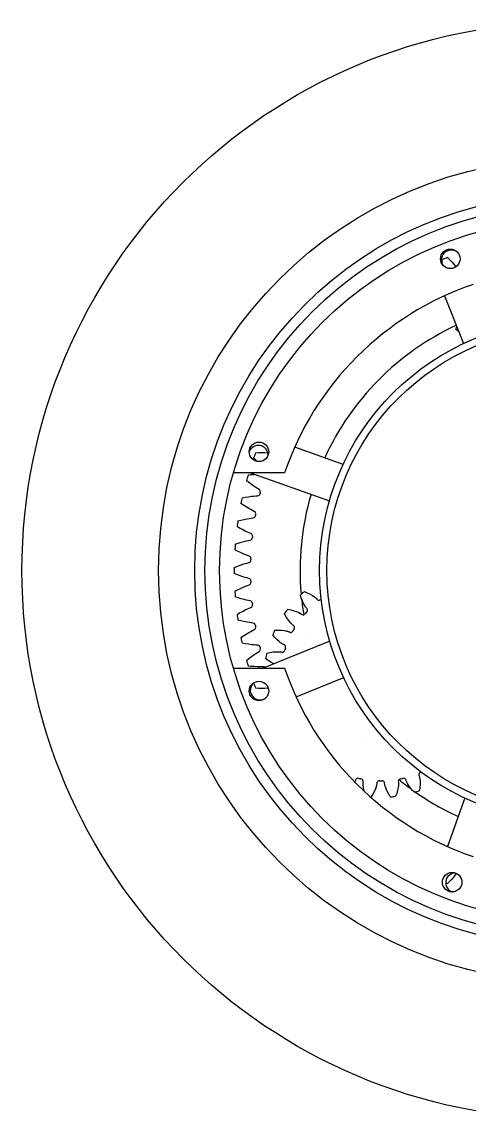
# Model space of a CAD drawing. Extents: x -3282 to 4846, y -1718 to 1845.
# Drawn here: x -3117.4 to -2934.1, y -1665.5 to -1215.5 of the extents above; entities that cross this region are included whole.
import ezdxf

# ---------------------------------------------------------------- set-up
doc = ezdxf.new("R2010")
doc.units = 0
doc.layers.get('0').update_dxf_attribs({"linetype": 'CONTINUOUS'})

msp = doc.modelspace()

# ---------------------------------------------------------------- linework, layer by layer
at = {"color": 6}
for p, q in [((-2945.207635, -1314.231746), (-2945.206722, -1313.043819)), ((-2942.971916, -1312.140899), (-2942.146056, -1312.994788)), ((-2942.146056, -1312.994788), (-2941.22211, -1313.998962)), ((-2941.22211, -1313.998962), (-2940.388826, -1314.956007)), ((-2945.197423, -1314.654856), (-2945.207635, -1314.231746)), ((-2940.388826, -1314.956007), (-2939.771996, -1315.701247)), ((-2939.771997, -1315.701245), (-2939.552322, -1315.978555)), ((-2938.545093, -1342.418175), (-2939.566856, -1341.642075)), ((-2938.298843, -1342.581055), (-2938.545093, -1342.418175)), ((-2940.385826, -1349.434069), (-2939.939366, -1349.223798)), ((-3021.598316, -1395.270012), (-3022.480507, -1394.474455)), ((-3021.656131, -1392.209499), (-3020.468959, -1392.167129)), ((-3020.468959, -1392.167129), (-3019.104472, -1392.152427)), ((-3019.104472, -1392.152427), (-3017.835673, -1392.173564)), ((-3017.835673, -1392.173564), (-3016.869112, -1392.213832)), ((-3016.869114, -1392.213832), (-3016.601432, -1392.230744)), ((-3020.999316, -1395.783732), (-3021.598316, -1395.270012)), ((-3024.441391, -1404.393017), (-3025.376928, -1403.660937)), ((-3024.712555, -1401.343992), (-3023.531231, -1401.218912)), ((-3023.531231, -1401.218912), (-3022.171094, -1401.109064)), ((-3022.171094, -1401.109064), (-3022.168762, -1401.10894)), ((-3023.346115, -1405.206955), (-3024.441391, -1404.393017)), ((-3022.307238, -1405.935615), (-3023.346115, -1405.206955)), ((-3021.501602, -1406.47117), (-3022.307238, -1405.935615)), ((-3020.805272, -1406.912818), (-3021.501604, -1406.471169)), ((-3020.145324, -1407.312732), (-3020.805272, -1406.912818)), ((-3027.124345, -1410.66944), (-3025.954623, -1410.462259)), ((-3025.954623, -1410.462259), (-3024.605462, -1410.2578)), ((-3024.605462, -1410.2578), (-3023.346068, -1410.10215)), ((-3023.346068, -1410.10215), (-3022.38331, -1410.007507)), ((-3022.383312, -1410.007507), (-3021.561146, -1409.944462)), ((-3021.561146, -1409.944462), (-3020.790703, -1409.901187)), ((-3026.641151, -1413.692122), (-3027.625477, -1413.027084)), ((-3025.491766, -1414.427674), (-3026.641151, -1413.692122)), ((-3024.404591, -1415.082091), (-3025.491766, -1414.427674)), ((-3023.563559, -1415.560143), (-3024.404591, -1415.082091)), ((-3022.838117, -1415.952141), (-3023.563561, -1415.560142)), ((-3022.15188, -1416.305045), (-3022.838117, -1415.952141)), ((-3028.879748, -1420.140409), (-3027.727328, -1419.852137)), ((-3027.727328, -1419.852137), (-3026.395716, -1419.554064)), ((-3026.395716, -1419.554064), (-3025.150248, -1419.310941)), ((-3025.150248, -1419.310941), (-3024.196436, -1419.14937)), ((-3024.196439, -1419.149371), (-3023.380673, -1419.029128)), ((-3023.380673, -1419.029128), (-3022.615126, -1418.932215)), ((-3028.186881, -1423.122022), (-3029.215199, -1422.527267)), ((-3026.988986, -1423.775605), (-3028.186881, -1423.122022)), ((-3025.858809, -1424.352591), (-3026.988986, -1423.775605)), ((-3024.986479, -1424.770811), (-3025.858809, -1424.352591)), ((-3024.235459, -1425.11125), (-3024.986481, -1424.77081)), ((-3023.526277, -1425.415425), (-3024.235459, -1425.11125)), ((-3029.970215, -1429.710758), (-3028.840711, -1429.342799)), ((-3028.840711, -1429.342799), (-3027.533135, -1428.952564)), ((-3027.533135, -1428.952564), (-3026.30766, -1428.623154)), ((-3026.30766, -1428.623154), (-3025.367442, -1428.395442)), ((-3025.367445, -1428.395442), (-3024.562054, -1428.218588)), ((-3024.562054, -1428.218588), (-3023.805132, -1428.068509)), ((-3029.071048, -1432.636776), (-3030.13835, -1432.115202)), ((-3027.830479, -1433.205206), (-3029.071048, -1432.636776)), ((-3026.662807, -1433.701949), (-3027.830479, -1433.205206)), ((-3025.763428, -1434.058299), (-3026.662807, -1433.701949)), ((-3024.990491, -1434.345521), (-3025.76343, -1434.058299)), ((-3024.261817, -1434.599485), (-3024.990491, -1434.345521)), ((-3030.390431, -1439.333861), (-3029.289346, -1438.888009)), ((-3029.289346, -1438.888009), (-3028.012176, -1438.407512)), ((-3028.012176, -1438.407512), (-3026.812666, -1437.99342)), ((-3026.812666, -1437.99342), (-3025.890623, -1437.700676)), ((-3025.890625, -1437.700677), (-3025.099533, -1437.468072)), ((-3025.099533, -1437.468072), (-3024.354924, -1437.265558)), ((-3029.289346, -1442.190029), (-3030.390431, -1441.744177)), ((-3028.012147, -1442.670536), (-3029.289346, -1442.190029)), ((-3026.812669, -1443.084617), (-3028.012147, -1442.670536)), ((-3025.890623, -1443.377362), (-3026.812669, -1443.084617)), ((-3025.099532, -1443.609966), (-3025.890625, -1443.377361)), ((-3024.354919, -1443.812482), (-3025.099532, -1443.609966)), ((-3030.13835, -1448.962836), (-3029.071048, -1448.441262)), ((-3029.071048, -1448.441262), (-3027.830507, -1447.872844)), ((-3027.830507, -1447.872844), (-3026.662804, -1447.376087)), ((-3026.662804, -1447.376087), (-3025.763428, -1447.019738)), ((-3025.76343, -1447.019739), (-3024.990491, -1446.732517)), ((-3024.990491, -1446.732517), (-3024.261823, -1446.478555)), ((-2995.248741, -1445.022445), (-2995.289871, -1444.530662)), ((-3028.840711, -1451.735238), (-3029.970215, -1451.36728)), ((-3027.533105, -1452.125482), (-3028.840711, -1451.735238)), ((-3026.307663, -1452.454883), (-3027.533105, -1452.125482)), ((-3025.367443, -1452.682596), (-3026.307663, -1452.454883)), ((-3024.562054, -1452.85945), (-3025.367445, -1452.682595)), ((-3023.805127, -1453.00953), (-3024.562054, -1452.85945)), ((-3002.900282, -1451.843075), (-3003.270725, -1450.614621)), ((-3002.425029, -1453.112998), (-3002.900282, -1451.843075)), ((-3001.953243, -1454.140232), (-3002.425029, -1453.112998)), ((-3001.628449, -1449.13591), (-3000.445447, -1449.632732)), ((-3000.445447, -1449.632732), (-2999.232158, -1450.238124)), ((-2999.232158, -1450.238124), (-2998.259866, -1450.814701)), ((-2998.259866, -1450.814701), (-2997.632693, -1451.245001)), ((-2997.632693, -1451.245002), (-2997.377151, -1451.438391)), ((-2997.377151, -1451.438391), (-2997.082275, -1451.677544)), ((-2997.082275, -1451.677544), (-2997.075176, -1451.683552)), ((-2997.075176, -1451.683552), (-2996.904198, -1451.832517)), ((-2996.904198, -1451.832517), (-2996.849379, -1451.882212)), ((-2996.849379, -1451.882212), (-2996.674418, -1452.048752)), ((-2996.674418, -1452.048752), (-2996.553411, -1452.173471)), ((-2996.553411, -1452.173471), (-2996.496992, -1452.235829)), ((-2996.496997, -1452.235823), (-2996.279857, -1452.508584)), ((-3029.2152, -1458.55077), (-3028.186881, -1457.956015)), ((-3028.186881, -1457.956015), (-3026.989013, -1457.302447)), ((-3026.989013, -1457.302447), (-3025.858806, -1456.725445)), ((-3025.858806, -1456.725445), (-3024.986478, -1456.307227)), ((-3024.986481, -1456.307228), (-3024.23546, -1455.966788)), ((-3024.23546, -1455.966788), (-3023.526282, -1455.662615)), ((-3008.513305, -1456.437097), (-3007.252859, -1456.677102)), ((-3007.252859, -1456.677102), (-3005.940216, -1457.017008)), ((-3005.940216, -1457.017008), (-3004.869294, -1457.378835)), ((-3004.869294, -1457.378835), (-3004.166361, -1457.669335)), ((-3004.166361, -1457.669336), (-3003.876195, -1457.805369)), ((-3003.876195, -1457.805369), (-3003.53804, -1457.977988)), ((-3003.53804, -1457.977988), (-3003.529848, -1457.982388)), ((-3003.529848, -1457.982388), (-3003.331634, -1458.09255)), ((-3001.590856, -1454.808951), (-3001.953243, -1454.140232)), ((-3001.3818, -1455.152358), (-3001.590858, -1454.808947)), ((-3001.341593, -1455.215199), (-3001.3818, -1455.152358)), ((-3001.212985, -1455.409254), (-3001.341593, -1455.215199)), ((-3001.143031, -1455.510313), (-3001.212985, -1455.409254)), ((-3001.082711, -1455.594862), (-3001.143031, -1455.510313)), ((-3000.952884, -1455.768398), (-3001.082711, -1455.594862)), ((-3000.946565, -1455.776539), (-3000.952884, -1455.768398)), ((-3000.7995, -1455.957158), (-3000.946565, -1455.776539)), ((-3000.724176, -1456.041992), (-3000.7995, -1455.957158)), ((-3000.475607, -1456.286454), (-3000.724176, -1456.041992)), ((-3027.727328, -1461.225901), (-3028.879748, -1460.937629)), ((-3026.395686, -1461.52398), (-3027.727328, -1461.225901)), ((-3025.150252, -1461.767096), (-3026.395686, -1461.52398)), ((-3024.196437, -1461.928667), (-3025.150252, -1461.767096)), ((-3023.380673, -1462.04891), (-3024.196439, -1461.928667)), ((-3022.615121, -1462.145824), (-3023.380673, -1462.04891)), ((-3009.194494, -1459.349533), (-3009.812252, -1458.224943)), ((-3008.465595, -1460.492895), (-3009.194494, -1459.349533)), ((-3007.790544, -1461.399592), (-3008.465595, -1460.492895)), ((-3007.297042, -1461.978352), (-3007.790544, -1461.399592)), ((-3007.021156, -1462.27079), (-3007.297045, -1461.978349)), ((-3006.968762, -1462.323899), (-3007.021156, -1462.27079)), ((-3006.802618, -1462.486973), (-3006.968762, -1462.323899)), ((-3006.713181, -1462.57128), (-3006.802618, -1462.486973)), ((-3003.331634, -1458.09255), (-3003.267681, -1458.129761)), ((-3003.267681, -1458.129761), (-3003.061918, -1458.256286)), ((-3003.061918, -1458.256286), (-3002.917624, -1458.35312)), ((-3002.917624, -1458.35312), (-3002.849473, -1458.402385)), ((-3002.849479, -1458.402381), (-3002.580374, -1458.624035)), ((-3026.641151, -1467.385916), (-3025.491792, -1466.65038)), ((-3025.491792, -1466.65038), (-3024.404588, -1465.995945)), ((-3024.404588, -1465.995945), (-3023.563559, -1465.517894)), ((-3023.563561, -1465.517896), (-3022.838118, -1465.125897)), ((-3022.838118, -1465.125897), (-3022.151885, -1464.772995)), ((-3013.729708, -1465.010178), (-3012.446906, -1464.982877)), ((-3012.446906, -1464.982877), (-3011.092277, -1465.042441)), ((-3011.092277, -1465.042441), (-3009.969529, -1465.173704)), ((-3009.969529, -1465.173704), (-3009.221559, -1465.311708)), ((-3009.221559, -1465.311708), (-3008.909451, -1465.38444)), ((-3008.909451, -1465.38444), (-3008.542796, -1465.48298)), ((-3008.542796, -1465.48298), (-3008.533868, -1465.485581)), ((-3008.533868, -1465.485581), (-3008.317081, -1465.552125)), ((-3008.317081, -1465.552125), (-3008.246789, -1465.575227)), ((-3008.246789, -1465.575227), (-3008.019216, -1465.656206)), ((-3008.019216, -1465.656206), (-3007.857943, -1465.720924)), ((-3007.857943, -1465.720924), (-3007.781039, -1465.754943)), ((-3007.781045, -1465.75494), (-3007.471737, -1465.9158)), ((-3006.636602, -1462.64144), (-3006.713181, -1462.57128)), ((-3006.473531, -1462.784192), (-3006.636602, -1462.64144)), ((-3006.465657, -1462.790841), (-3006.473531, -1462.784192)), ((-3006.284254, -1462.936936), (-3006.465657, -1462.790841)), ((-3006.192937, -1463.004256), (-3006.284254, -1462.936936)), ((-3005.898974, -1463.191695), (-3006.192937, -1463.004256)), ((-3027.625477, -1468.050953), (-3026.641151, -1467.385916)), ((-3025.954623, -1470.615779), (-3027.124344, -1470.408598)), ((-3024.605431, -1470.820241), (-3025.954623, -1470.615779)), ((-3023.346072, -1470.975888), (-3024.605431, -1470.820241)), ((-3022.38331, -1471.070531), (-3023.346072, -1470.975888)), ((-3021.561145, -1471.133576), (-3022.383312, -1471.070531)), ((-3020.790698, -1471.176852), (-3021.561145, -1471.133576)), ((-3013.790482, -1468.000598), (-3014.628557, -1467.029021)), ((-3012.839793, -1468.967427), (-3013.790482, -1468.000598)), ((-3011.990981, -1469.713959), (-3012.839793, -1468.967427)), ((-3011.387932, -1470.177468), (-3011.990981, -1469.713959)), ((-3011.057274, -1470.406155), (-3011.387935, -1470.177465)), ((-3010.994983, -1470.44721), (-3011.057274, -1470.406155)), ((-3010.798564, -1470.572178), (-3010.994983, -1470.44721)), ((-3010.693553, -1470.636048), (-3010.798564, -1470.572178)), ((-3010.60406, -1470.688752), (-3010.693553, -1470.636048)), ((-3010.414874, -1470.794481), (-3010.60406, -1470.688752)), ((-3010.405789, -1470.799348), (-3010.414874, -1470.794481)), ((-3010.197975, -1470.904534), (-3010.405789, -1470.799348)), ((-3010.094657, -1470.951397), (-3010.197975, -1470.904534)), ((-3009.768147, -1471.073622), (-3010.094657, -1470.951397)), ((-3024.441391, -1476.68502), (-3023.34614, -1475.871101)), ((-3023.34614, -1475.871101), (-3022.307235, -1475.14242)), ((-3022.307235, -1475.14242), (-3021.501602, -1474.606868)), ((-3021.501604, -1474.606869), (-3020.805272, -1474.16522)), ((-3020.805272, -1474.16522), (-3020.145328, -1473.765309)), ((-3017.049677, -1474.480467), (-3015.800584, -1474.187053)), ((-3015.800584, -1474.187053), (-3014.463172, -1473.963673)), ((-3014.463172, -1473.963673), (-3013.337668, -1473.858635)), ((-3013.337668, -1473.858635), (-3012.57735, -1473.838112)), ((-3012.57735, -1473.838112), (-3012.25694, -1473.844363)), ((-3012.25694, -1473.844363), (-3011.87781, -1473.864518)), ((-3011.87781, -1473.864518), (-3011.868536, -1473.865206)), ((-3011.868536, -1473.865206), (-3011.642652, -1473.885223)), ((-3011.642652, -1473.885223), (-3011.569092, -1473.893206)), ((-3011.569092, -1473.893206), (-3011.329656, -1473.9251)), ((-3011.329656, -1473.9251), (-3011.158451, -1473.954873)), ((-3011.158451, -1473.954873), (-3011.076155, -1473.97216)), ((-3011.076162, -1473.972158), (-3010.740168, -1474.065194)), ((-3025.376928, -1477.417101), (-3024.441391, -1476.68502)), ((-3023.531231, -1479.859126), (-3024.712555, -1479.734045)), ((-3022.171063, -1479.968976), (-3023.531231, -1479.859126)), ((-3020.903914, -1480.036394), (-3022.171063, -1479.968976)), ((-3019.936895, -1480.063648), (-3020.903914, -1480.036394)), ((-3019.112336, -1480.069188), (-3019.936898, -1480.063648)), ((-3018.340747, -1480.058615), (-3019.112336, -1480.069188)), ((-3016.48738, -1477.418175), (-3017.509142, -1476.642075)), ((-3015.35645, -1478.166218), (-3016.48738, -1477.418175)), ((-3014.370974, -1478.719958), (-3015.35645, -1478.166218)), ((-3014.231228, -1478.786752), (-3014.370974, -1478.719958)), ((-3020.468959, -1488.910909), (-3021.656131, -1488.868538)), ((-3019.104442, -1488.925611), (-3020.468959, -1488.910909)), ((-3017.835677, -1488.904473), (-3019.104442, -1488.925611)), ((-3017.565765, -1487.003015), (-3018.328114, -1486.643968)), ((-3016.869112, -1488.864205), (-3017.835677, -1488.904473)), ((-3016.411773, -1488.835311), (-3016.869114, -1488.864205)), ((-2954.703632, -1524.520717), (-2954.575985, -1524.845146)), ((-2954.575985, -1524.845146), (-2954.541678, -1524.953283)), ((-2954.541678, -1524.953283), (-2954.480792, -1525.178103)), ((-2954.480792, -1525.178103), (-2954.47833, -1525.188111)), ((-2954.47833, -1525.188111), (-2954.430311, -1525.39945)), ((-2954.430311, -1525.39945), (-2954.409595, -1525.501223)), ((-2980.940806, -1527.231484), (-2980.964094, -1527.280732)), ((-2980.897744, -1527.136972), (-2980.940806, -1527.231484)), ((-2980.812371, -1526.937771), (-2980.897744, -1527.136972)), ((-2980.80848, -1526.928227), (-2980.812371, -1526.937771)), ((-2980.725592, -1526.710556), (-2980.80848, -1526.928227)), ((-2980.689785, -1526.602906), (-2980.725592, -1526.710556)), ((-2980.60236, -1526.265408), (-2980.689785, -1526.602906)), ((-2977.610222, -1527.835752), (-2977.609972, -1527.761761)), ((-2977.606518, -1528.062491), (-2977.610222, -1527.835752)), ((-2977.609972, -1527.761761), (-2977.60328, -1527.520303)), ((-2977.606232, -1528.071786), (-2977.606518, -1528.062491)), ((-2977.586647, -1528.450946), (-2977.606232, -1528.071786)), ((-2977.60328, -1527.520303), (-2977.591566, -1527.346924)), ((-2977.591566, -1527.346924), (-2977.582976, -1527.263271)), ((-2977.559372, -1528.770254), (-2977.586647, -1528.450946)), ((-2977.582977, -1527.263278), (-2977.525571, -1526.9194)), ((-2977.459487, -1529.524262), (-2977.559372, -1528.770255)), ((-2977.237377, -1530.632621), (-2977.459487, -1529.524262)), ((-2972.262314, -1529.326995), (-2972.516784, -1530.043761)), ((-2972.146998, -1528.941852), (-2972.262315, -1529.326999)), ((-2972.127202, -1528.869923), (-2972.146998, -1528.941852)), ((-2972.069047, -1528.644501), (-2972.127202, -1528.869923)), ((-2972.040754, -1528.524893), (-2972.069047, -1528.644501)), ((-2972.018283, -1528.423493), (-2972.040754, -1528.524893)), ((-2971.976192, -1528.210894), (-2972.018283, -1528.423493)), ((-2971.97437, -1528.20075), (-2971.976192, -1528.210894)), ((-2971.93855, -1527.970603), (-2971.97437, -1528.20075)), ((-2971.925908, -1527.85786), (-2971.93855, -1527.970603)), ((-2971.910562, -1527.509561), (-2971.925908, -1527.85786)), ((-2968.749691, -1527.85786), (-2968.765036, -1527.509561)), ((-2968.740701, -1527.941464), (-2968.749692, -1527.857853)), ((-2968.716112, -1528.11349), (-2968.740701, -1527.941464)), ((-2968.672456, -1528.351063), (-2968.716112, -1528.11349)), ((-2968.657316, -1528.423489), (-2968.672456, -1528.351063)), ((-2968.606552, -1528.644503), (-2968.657316, -1528.423489)), ((-2968.60434, -1528.653536), (-2968.606552, -1528.644503)), ((-2968.506351, -1529.020338), (-2968.60434, -1528.653536)), ((-2968.413284, -1529.326998), (-2968.506351, -1529.020338)), ((-2968.158815, -1530.043761), (-2968.413284, -1529.326998)), ((-2963.216112, -1529.524262), (-2963.438222, -1530.632621)), ((-2963.116226, -1528.770252), (-2963.216112, -1529.524262)), ((-2963.150027, -1526.9194), (-2963.092622, -1527.263278)), ((-2963.083506, -1528.36955), (-2963.116227, -1528.770256)), ((-2963.092622, -1527.263278), (-2963.081547, -1527.376186)), ((-2963.079097, -1528.295077), (-2963.083506, -1528.36955)), ((-2963.081547, -1527.376186), (-2963.068734, -1527.608751)), ((-2963.069081, -1528.062489), (-2963.079097, -1528.295077)), ((-2963.066274, -1527.939613), (-2963.069081, -1528.062489)), ((-2963.068734, -1527.608751), (-2963.068407, -1527.619052)), ((-2963.068407, -1527.619052), (-2963.065377, -1527.835757)), ((-2963.065377, -1527.835757), (-2963.066274, -1527.939613)), ((-2959.985813, -1526.602906), (-2960.073239, -1526.265408)), ((-2959.959638, -1526.682813), (-2959.985815, -1526.602899)), ((-2959.89982, -1526.845968), (-2959.959638, -1526.682813)), ((-2959.807723, -1527.069273), (-2959.89982, -1526.845968)), ((-2959.777856, -1527.136968), (-2959.807723, -1527.069273)), ((-2959.682249, -1527.342598), (-2959.777856, -1527.136968)), ((-2959.678208, -1527.350973), (-2959.682249, -1527.342598)), ((-2959.506098, -1527.689387), (-2959.678208, -1527.350973)), ((-2959.351307, -1527.969996), (-2959.506098, -1527.689387)), ((-2958.953374, -1528.618189), (-2959.351307, -1527.969996)), ((-2958.299657, -1529.540385), (-2958.953374, -1528.618189)), ((-2957.437498, -1530.586928), (-2958.299657, -1529.540385)), ((-2954.295866, -1529.56615), (-2954.457107, -1530.839072)), ((-2954.409595, -1525.501223), (-2954.386793, -1525.621998)), ((-2954.386793, -1525.621998), (-2954.348233, -1525.851585)), ((-2954.348233, -1525.851585), (-2954.337062, -1525.925347)), ((-2954.337062, -1525.925347), (-2954.285756, -1526.324101)), ((-2954.213507, -1528.212715), (-2954.295866, -1529.56615)), ((-2954.285756, -1526.324096), (-2954.226692, -1527.082397)), ((-2954.226692, -1527.082397), (-2954.213507, -1528.212715)), ((-2947.299558, -1527.652324), (-2947.704888, -1527.370814)), ((-2977.136356, -1530.997328), (-2977.237377, -1530.632621)), ((-2973.590212, -1532.284646), (-2974.255257, -1533.381936)), ((-2972.964481, -1531.081721), (-2973.590212, -1532.284646)), ((-2972.516784, -1530.043761), (-2972.964481, -1531.081721)), ((-2967.711117, -1531.081721), (-2968.158815, -1530.043761)), ((-2967.085387, -1532.284646), (-2967.711117, -1531.081721)), ((-2966.420343, -1533.381935), (-2967.085387, -1532.284646)), ((-2963.800176, -1531.939357), (-2964.222549, -1533.150939)), ((-2963.438222, -1530.632621), (-2963.800176, -1531.939357)), ((-2956.558847, -1531.521967), (-2957.437498, -1530.586928)), ((-2939.771996, -1565.376791), (-2940.388828, -1566.122033)), ((-2939.318237, -1564.803981), (-2939.771997, -1565.376793)), ((-2942.146056, -1568.08325), (-2942.971916, -1568.937139)), ((-2941.22209, -1567.079053), (-2942.146056, -1568.08325)), ((-2940.388828, -1566.122033), (-2941.22209, -1567.079053))]:
    msp.add_line(p, q, dxfattribs=at)
at = {"color": 4}
for p, q in [((-2944.188472, -1327.909832), (-2936.350021, -1347.43562)), ((-2985.703739, -1397.036574), (-3005.578523, -1390.006033)), ((-3009.766719, -1400.539019), (-3030.72436, -1400.539019)), ((-3023.779884, -1400.539019), (-2991.321702, -1412.020834)), ((-2991.177644, -1469.5321), (-3018.596169, -1480.539019)), ((-3030.72436, -1480.539019), (-3009.766719, -1480.539019)), ((-3005.0247, -1492.331978), (-2985.498912, -1484.493527)), ((-2935.897958, -1533.847245), (-2942.928499, -1553.722029))]:
    msp.add_line(p, q, dxfattribs=at)
for p, q in [((-2999.953213, -1467.967859), (-2999.952841, -1467.969316)), ((-2977.722645, -1511.533952), (-2977.721718, -1511.535066)), ((-2963.952062, -1525.395724), (-2963.95096, -1525.396652))]:
    msp.add_line(p, q)
msp.add_circle((-2892.395513, -1440.539019), 225)
at = {"color": 6}
for radius in [169, 154.196077]:
    msp.add_circle((-2892.395513, -1440.539019), radius, dxfattribs=at)
at = {"color": 4}
for centre, radius in [((-2892.395513, -1440.539019), 150), ((-2892.395513, -1440.539019), 144), ((-2941.820816, -1312.68695), 4), ((-2892.395513, -1440.539019), 103), ((-2892.395513, -1440.539019), 100), ((-3020.247582, -1391.856344), 4), ((-3020.247582, -1489.964321), 4), ((-2941.078188, -1568.391088), 4)]:
    msp.add_circle(centre, radius, dxfattribs=at)
for centre, radius, start, end in [((-2941.50009, -1313.132642), 4, 39.809971, 211.972818), ((-2892.395513, -1440.539019), 124, 108.819063, 161.180937), ((-3020.476445, -1393.221799), 4, 0.463829, 160.471257), ((-2892.395513, -1440.539019), 124, 198.819063, 251.180937), ((-3019.80189, -1489.643596), 4, 129.809971, 301.972818), ((-2939.712733, -1568.619951), 4, 90.463829, 250.519186)]:
    msp.add_arc(centre, radius, start, end, dxfattribs=at)
at = {"color": 6}
for centre, radius, start, end in [((-2892.39558, -1440.538852), 138, 111.499628, 112.500372), ((-2892.39848, -1350.538388), 48, 167.529333, 169.319054), ((-2892.398546, -1350.539019), 48, 178.680946, 178.715127), ((-2892.395682, -1440.538957), 138, 159.499628, 160.500372), ((-2892.395686, -1440.538969), 138, 163.499628, 164.500372), ((-3020.769979, -1408.248376), 1.125, 342.7388, 56.272087), ((-2892.395689, -1440.538981), 138, 167.499628, 168.500372), ((-3020.902977, -1408.781803), 1.125, 275.727634, 349.261213), ((-2892.395513, -1440.539019), 131.25, 165.907943, 166.092057), ((-3022.709746, -1417.281985), 1.125, 346.7388, 60.272087), ((-2892.395691, -1440.538994), 138, 171.499628, 172.500372), ((-3022.80521, -1417.82339), 1.125, 279.727634, 353.261213), ((-2892.395513, -1440.539019), 131.25, 169.907943, 170.092057), ((-3024.014636, -1426.428899), 1.125, 350.7388, 64.272087), ((-2892.395692, -1440.539006), 138, 175.499628, 176.500372), ((-3024.072101, -1426.975644), 1.125, 283.727634, 357.261213), ((-2892.395513, -1440.539019), 131.25, 173.907943, 174.092057), ((-3024.678291, -1435.644557), 1.125, 354.7388, 68.272087), ((-2892.395693, -1440.539019), 138, 179.499628, 180.500372), ((-3024.697477, -1436.193979), 1.125, 287.727634, 1.261213), ((-2892.395513, -1440.539019), 131.25, 177.907943, 178.092057), ((-3024.697477, -1444.884059), 1.125, 358.7388, 72.272087), ((-2892.395692, -1440.539031), 138, 183.499628, 184.500372), ((-3024.678291, -1445.433481), 1.125, 291.727634, 5.261213), ((-2892.395513, -1440.539019), 131.25, 181.907943, 182.092057), ((-2970.339316, -1485.536392), 48, 121.284873, 121.319054), ((-3024.072101, -1454.102393), 1.125, 2.7388, 76.272087), ((-2970.339829, -1485.536765), 48, 130.680946, 133.319054), ((-2995.664083, -1451.567071), 1.125, 236.814253, 309.619877), ((-2970.337799, -1485.539019), 41.25, 126.175636, 126.625272), ((-3024.014636, -1454.649139), 1.125, 295.727634, 9.261213), ((-2892.395513, -1440.539019), 131.25, 185.907943, 186.092057), ((-2970.340253, -1485.537236), 48, 142.680946, 145.319054), ((-2970.337799, -1485.539019), 41.25, 137.374728, 138.625272), ((-3001.476328, -1456.80044), 1.125, 314.380123, 27.185747), ((-2892.395691, -1440.539044), 138, 187.499628, 188.500372), ((-3022.80521, -1463.254648), 1.125, 6.7388, 80.272087), ((-3002.173808, -1457.57507), 1.125, 248.814253, 321.619877), ((-3022.709746, -1463.796053), 1.125, 299.727634, 13.261213), ((-2892.395513, -1440.539019), 131.25, 189.907943, 190.092057), ((-2970.34057, -1485.537785), 48, 154.680946, 157.319054), ((-3007.292147, -1464.805227), 1.125, 260.814253, 333.619877), ((-2970.337799, -1485.539019), 41.25, 149.374728, 150.625272), ((-3006.770963, -1463.902511), 1.125, 326.380123, 39.185747), ((-2892.395689, -1440.539056), 138, 191.499628, 192.500372), ((-3020.902977, -1472.296235), 1.125, 10.7388, 84.272087), ((-3010.473294, -1471.950201), 1.125, 338.380123, 51.185747), ((-3020.769979, -1472.829662), 1.125, 303.727634, 17.261213), ((-2892.395513, -1440.539019), 131.25, 193.907943, 194.092057), ((-2970.340766, -1485.538388), 48, 166.680946, 169.319054), ((-3010.795403, -1472.941551), 1.125, 272.814253, 345.619877), ((-2970.337799, -1485.539019), 41.25, 161.374728, 162.625272), ((-2892.395686, -1440.539068), 138, 195.499628, 196.500372), ((-3018.374668, -1481.183103), 1.125, 59.104714, 88.272087), ((-2892.395682, -1440.53908), 138, 199.524938, 200.500372), ((-2970.340832, -1485.539019), 48, 181.093441, 181.319054), ((-2953.580371, -1524.458198), 1.125, 110.380123, 183.185747), ((-2970.337799, -1485.539019), 41.25, 293.374728, 293.824364), ((-2979.656874, -1526.875065), 1.125, 74.380123, 147.185747), ((-2970.337799, -1485.539019), 41.25, 257.374728, 258.625272), ((-2978.637286, -1527.091785), 1.125, 8.814253, 81.619877), ((-2970.858983, -1527.909318), 1.125, 86.380123, 159.185747), ((-2970.337799, -1485.539019), 41.25, 269.374728, 270.625272), ((-2969.816616, -1527.909318), 1.125, 20.814253, 93.619877), ((-2962.038313, -1527.091785), 1.125, 98.380123, 171.185747), ((-2970.337799, -1485.539019), 41.25, 281.374728, 282.625272), ((-2961.018724, -1526.875065), 1.125, 32.814253, 105.619877), ((-2970.336283, -1485.541645), 48, 298.680946, 298.715127), ((-2970.338116, -1485.542035), 48, 264.894221, 265.319054), ((-2970.337482, -1485.542035), 48, 274.680946, 277.319054), ((-2970.336862, -1485.541903), 48, 286.680946, 289.319054), ((-2892.39558, -1440.539186), 138, 248.17155, 248.500372)]:
    msp.add_arc(centre, radius, start, end, dxfattribs=at)
for start, end in [(115.0271, 155.402314), (163.673798, 185.037759), (186.113034, 189.395992), (230.604008, 233.886966), (234.962241, 245.402314)]:
    msp.add_arc((-2892.395513, -1440.539019), 111, start, end)

doc.saveas('drawing.dxf')
